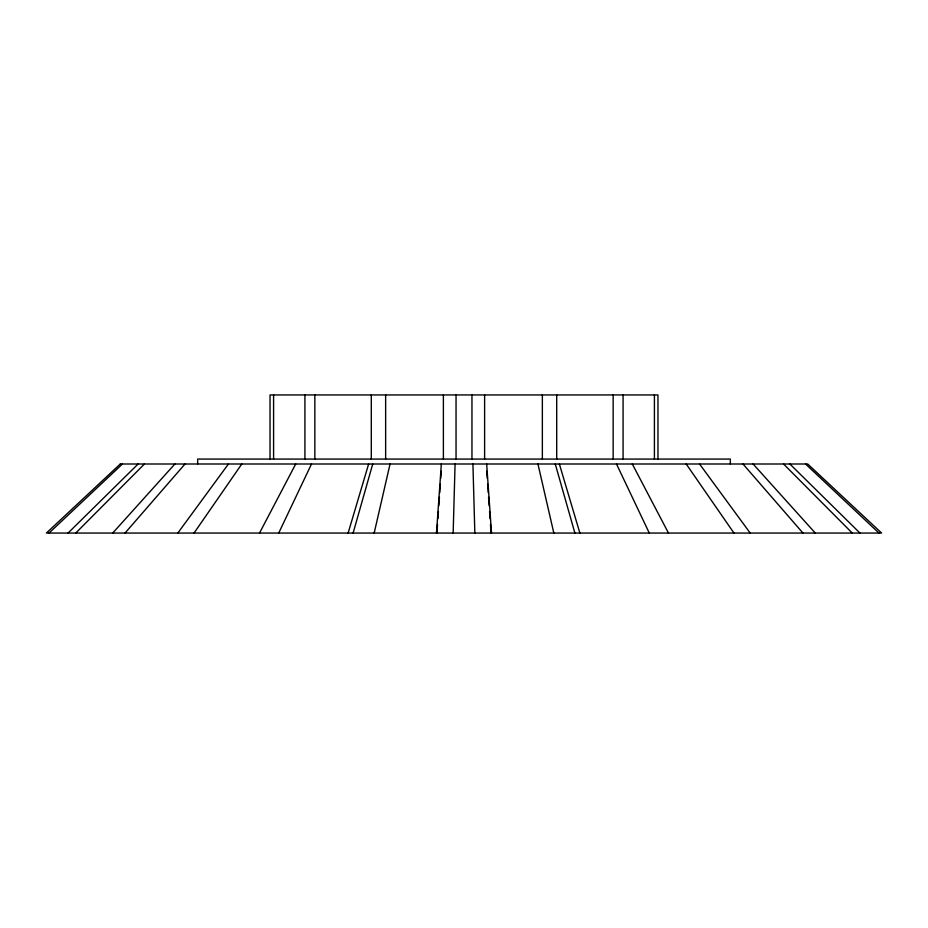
<?xml version="1.0" encoding="UTF-8"?>
<svg xmlns="http://www.w3.org/2000/svg" width="928" height="928" viewBox="0 0 928 928"><rect width="100%" height="100%" fill="white"/><g stroke="black" fill="none" stroke-linecap="round" stroke-linejoin="round"><path stroke-width="1.39" d="M453.154 533.055L455.08 464M436.949 533.055L437.54 524.424M437.946 518.671L438.445 511.479M438.84 505.714L439.443 497.083M439.733 492.768L440.336 484.138M440.73 478.384L441.229 471.192M436.473 533.055L441.345 464M374.17 533.055L390.062 464M353.116 533.055L372.731 464M348.128 533.055L368.636 464M278.713 533.055L311.506 464M259.515 533.055L295.707 464M194.033 533.055L241.802 464M177.805 533.055L228.45 464M125.036 533.055L185.02 464M112.717 533.055L174.882 464M75.748 533.055L144.443 464M68.057 533.055L138.121 464M49.01 533.055L122.45 464M805.55 464L878.99 533.055M789.879 464L859.943 533.055M783.557 464L852.252 533.055M753.118 464L815.283 533.055M742.98 464L802.964 533.055M699.55 464L750.195 533.055M686.198 464L733.967 533.055M632.293 464L668.485 533.055M616.494 464L649.287 533.055M559.364 464L579.872 533.055M555.269 464L574.884 533.055M537.938 464L553.83 533.055M486.655 464L491.527 533.055M486.771 471.192L487.27 478.384M487.664 484.138L488.267 492.768M488.557 497.083L489.16 505.714M489.555 511.479L490.054 518.671M490.46 524.424L491.051 533.055M472.92 464L474.846 533.055M730.348 464L730.348 459.07L197.652 459.07L197.652 464M657.964 459.07L657.964 394.945L270.036 394.945L270.036 459.07M654.414 394.945L654.414 459.07M623.082 394.945L623.082 459.07M613.153 394.945L613.153 459.07M556.707 394.945L556.707 459.07M542.358 394.945L542.358 459.07M484.613 394.945L484.613 459.07M471.958 394.945L471.958 459.07M456.042 394.945L456.042 459.07M443.387 394.945L443.387 459.07M385.642 394.945L385.642 459.07M371.293 394.945L371.293 459.07M314.847 394.945L314.847 459.07M304.918 394.945L304.918 459.07M273.586 394.945L273.586 459.07M120.292 464L46.4 533.055L881.6 533.055L807.708 464L120.292 464"/></g></svg>
